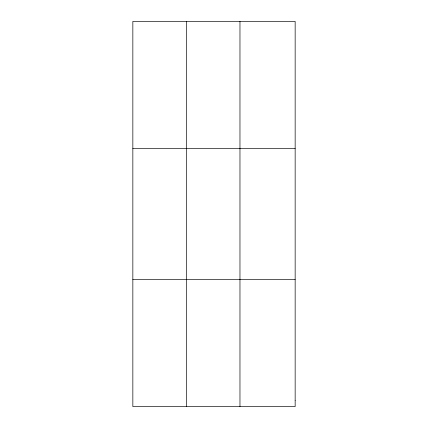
<?xml version="1.0" encoding="UTF-8"?>
<svg xmlns="http://www.w3.org/2000/svg" width="428" height="428" viewBox="0 0 428 428"><rect width="100%" height="100%" fill="white"/><g stroke="black" fill="none" stroke-linecap="round" stroke-linejoin="round"><path stroke-width="0.64" d="M186.41 21.4L186.41 406.6M239.969 21.4L239.969 406.6M132.846 148.516L295.154 148.516M132.846 279.484L295.154 279.484M295.154 400.549L295.154 406.6L132.846 406.6L132.846 21.4L295.154 21.4L295.154 400.549"/></g></svg>
